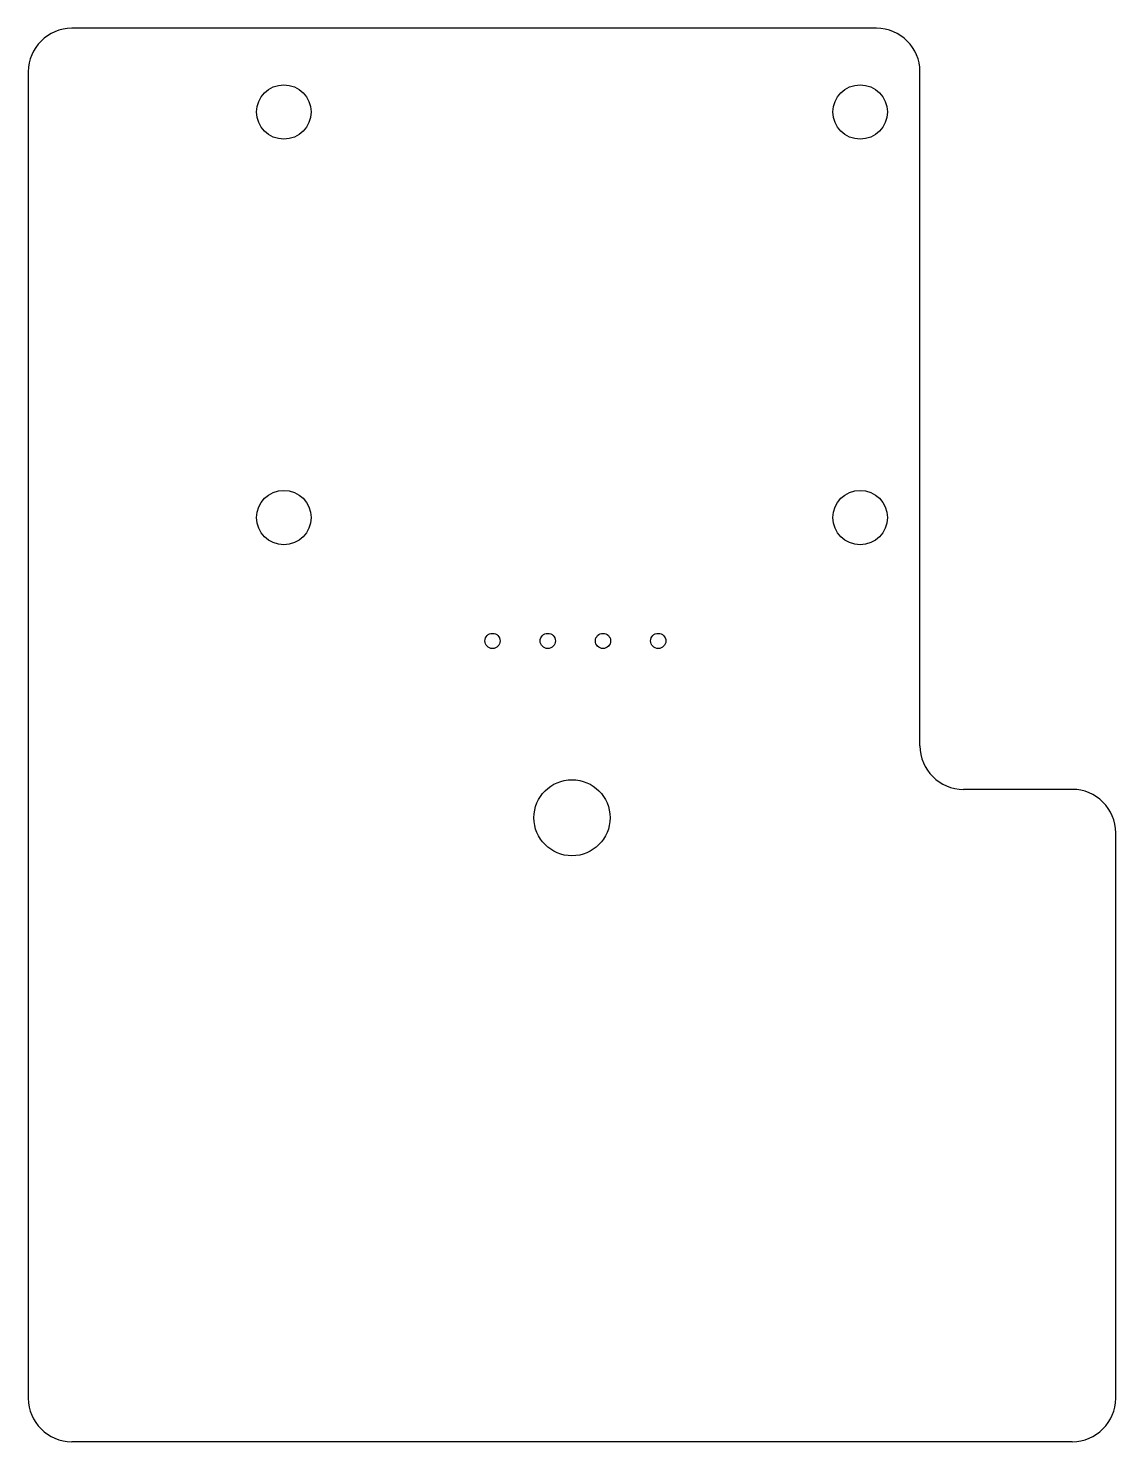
# Model space of a CAD drawing. Header units: millimetres. Extents: x -25 to 25, y -32.5 to 32.5.
import ezdxf

# ---------------------------------------------------------------- set-up
doc = ezdxf.new("R2010")
doc.units = ezdxf.units.MM

msp = doc.modelspace()

# ---------------------------------------------------------------- linework, layer by layer
at = {"color": 7, "linetype": 'Continuous', "lineweight": 25}
for p, q in [((14, 32.5), (-23, 32.5)), ((-25, 30.5), (-25, -30.5)), ((16, -0.5), (16, 30.5)), ((23, -2.5), (18, -2.5)), ((25, -30.5), (25, -4.5)), ((23, -32.5), (-23, -32.5))]:
    msp.add_line(p, q, dxfattribs=at)
for centre, radius in [((-13.25, 28.65), 1.25), ((13.25, 28.65), 1.25), ((-13.25, 10), 1.25), ((13.25, 10), 1.25), ((-3.655, 4.325), 0.35), ((-1.115, 4.325), 0.35), ((1.425, 4.325), 0.35), ((3.965, 4.325), 0.35), ((0, -3.805), 1.75)]:
    msp.add_circle(centre, radius, dxfattribs=at)
for centre, start, end in [((14, 30.5), 0, 90), ((-23, 30.5), 90, 180), ((18, -0.5), 180, 270), ((23, -4.5), 0, 90), ((-23, -30.5), 180, 270), ((23, -30.5), 270, 0)]:
    msp.add_arc(centre, 2, start, end, dxfattribs=at)

doc.saveas('drawing.dxf')
